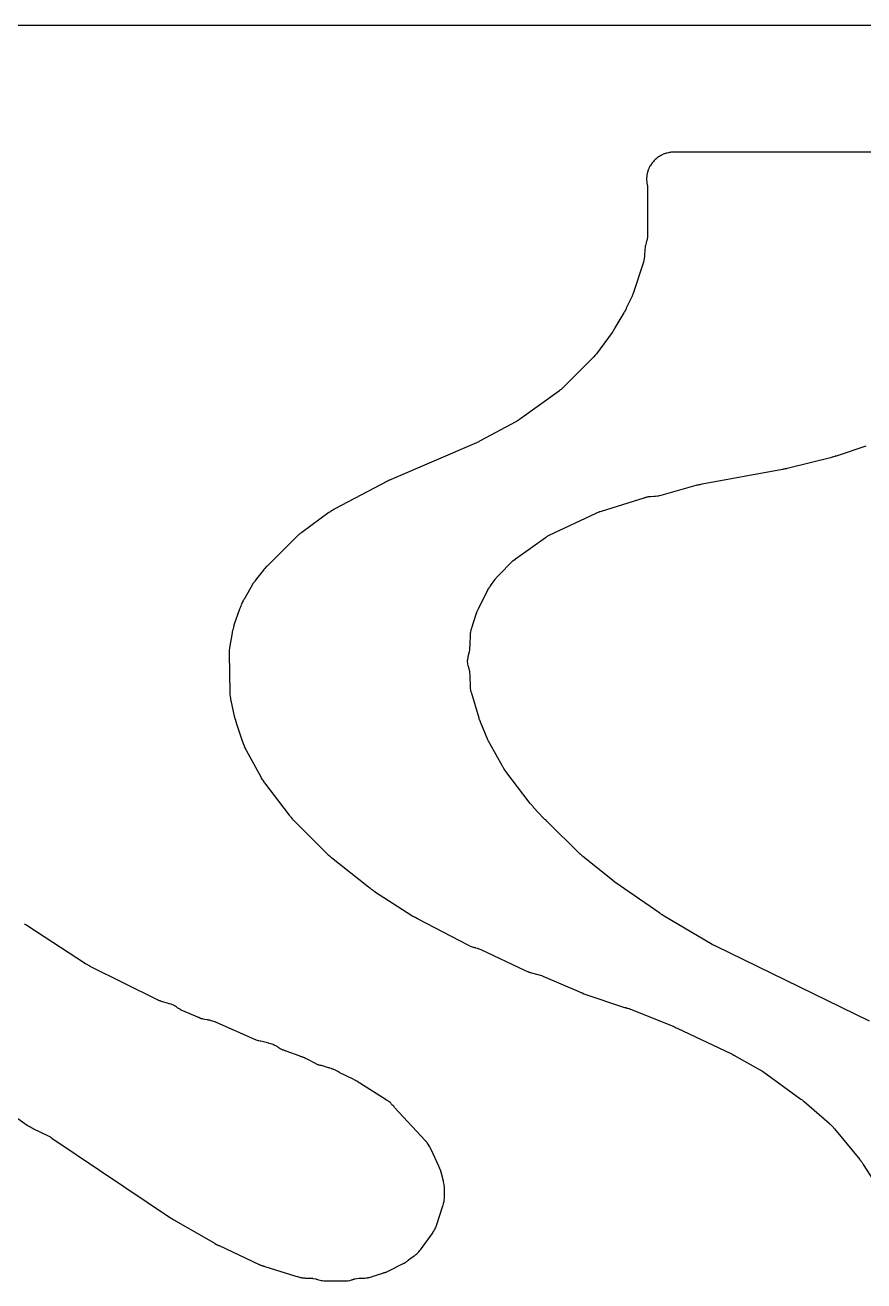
# Model space of a CAD drawing. Header units: millimetres. Extents: x 0 to 300, y 0 to 300.
# Drawn here: x 120.9 to 198.3, y 184.2 to 300.1 of the extents above; entities that cross this region are included whole.
import ezdxf

# ---------------------------------------------------------------- set-up
doc = ezdxf.new("R2010")
doc.units = ezdxf.units.MM
doc.layers.add('CUT', color=7, linetype='CONTINUOUS')

msp = doc.modelspace()

# ---------------------------------------------------------------- linework, layer by layer
at = {"layer": 'CUT'}
for points in [[(1.15, 300.07), (298.85, 300.07)], [(221.77, 288.34), (180.65, 288.34), (180.54, 288.34), (180.44, 288.32), (180.33, 288.3), (180.27, 288.28), (180.11, 288.25), (180.05, 288.23), (179.99, 288.22), (179.96, 288.21), (179.92, 288.2), (179.88, 288.18), (179.8, 288.15), (179.77, 288.13), (179.63, 288.07), (179.56, 288.03), (179.47, 287.98), (179.37, 287.92), (179.34, 287.9), (179.31, 287.88), (179.28, 287.85), (179.21, 287.8), (179.15, 287.75), (179.11, 287.72), (179.1, 287.71), (179.05, 287.66), (179, 287.62), (178.99, 287.61), (178.97, 287.59), (178.89, 287.49), (178.86, 287.46), (178.81, 287.39), (178.72, 287.28), (178.71, 287.26), (178.68, 287.22), (178.62, 287.13), (178.57, 287.04), (178.57, 287.03), (178.54, 286.98), (178.51, 286.93), (178.51, 286.92), (178.46, 286.82), (178.46, 286.81), (178.45, 286.79), (178.44, 286.77), (178.42, 286.72), (178.4, 286.69), (178.37, 286.59), (178.34, 286.49), (178.33, 286.44), (178.32, 286.38), (178.29, 286.23), (178.27, 286.09), (178.26, 285.95), (178.26, 285.79), (178.27, 285.62), (178.29, 285.49), (178.33, 285.2), (178.34, 285.07), (178.35, 284.96), (178.35, 280.63), (178.34, 280.49), (178.32, 280.36), (178.3, 280.26), (178.27, 280.18), (178.26, 280.14), (178.26, 280.13), (178.22, 279.99), (178.22, 279.97), (178.16, 279.73), (178.14, 279.64), (178.12, 279.52), (178.1, 279.38), (178.07, 278.79), (178.06, 278.68), (178.06, 278.66), (178.05, 278.61), (178.05, 278.58), (178.03, 278.48), (178.03, 278.46), (178.02, 278.41), (178.01, 278.37), (178.01, 278.36), (178.01, 278.34), (177.97, 278.21), (176.98, 275.2), (176.97, 275.18), (176.95, 275.14), (176.93, 275.08), (176.92, 275.05), (176.9, 274.99), (176.84, 274.86), (176.81, 274.8), (176.39, 273.94), (176.37, 273.88), (176.35, 273.83), (176.34, 273.82), (176.34, 273.81), (176.29, 273.72), (176.28, 273.71), (176.26, 273.67), (176.25, 273.65), (176.24, 273.63), (176.21, 273.59), (176.2, 273.57), (176.17, 273.53), (175.34, 272.14), (175.33, 272.13), (175.32, 272.11), (175.3, 272.08), (175.29, 272.05), (175.27, 272.02), (175.27, 272.01), (175.25, 271.98), (175.23, 271.95), (175.2, 271.89), (175.19, 271.88), (175.17, 271.85), (175.15, 271.81), (175.09, 271.72), (173.63, 269.75), (173.55, 269.64), (173.52, 269.6), (173.51, 269.59), (173.5, 269.58), (173.48, 269.57), (173.38, 269.46), (173.37, 269.45), (173.37, 269.44), (173.36, 269.43), (173.35, 269.43), (170.48, 266.55), (170.37, 266.46), (170.3, 266.41), (170.29, 266.4), (170.25, 266.37), (170.23, 266.35), (170.21, 266.33), (166.52, 263.67), (166.48, 263.64), (166.45, 263.63), (166.41, 263.6), (166.39, 263.59), (166.36, 263.57), (166.35, 263.57), (166.32, 263.54), (166.31, 263.54), (166.29, 263.52), (166.26, 263.5), (166.18, 263.45), (162.9, 261.7), (162.85, 261.67), (162.79, 261.63), (162.77, 261.62), (162.69, 261.58), (162.63, 261.54), (162.57, 261.52), (154.68, 258.14), (154.63, 258.12), (154.56, 258.09), (154.53, 258.08), (154.52, 258.07), (154.45, 258.04), (154.43, 258.03), (154.39, 258.01), (154.34, 257.99), (149.5, 255.43), (149.45, 255.4), (149.4, 255.37), (149.38, 255.36), (149.31, 255.32), (149.29, 255.31), (149.27, 255.3), (149.24, 255.28), (149.18, 255.24), (149.17, 255.24), (149.13, 255.21), (149.11, 255.19), (149.08, 255.17), (149.07, 255.17), (149.05, 255.16), (149.02, 255.14), (148.94, 255.09), (146.44, 253.26), (146.4, 253.23), (146.36, 253.19), (146.35, 253.19), (146.34, 253.18), (146.33, 253.17), (146.3, 253.15), (146.29, 253.15), (146.22, 253.09), (146.2, 253.08), (146.14, 253.02), (146.12, 253), (146.11, 253), (146.01, 252.9), (145.96, 252.85), (145.9, 252.8), (143.31, 250.21), (143.27, 250.17), (143.25, 250.15), (143.17, 250.08), (143.15, 250.06), (143.12, 250.03), (143.11, 250.02), (143.03, 249.92), (142.98, 249.86), (142.95, 249.82), (142.88, 249.73), (142.28, 248.96), (142.21, 248.88), (142.18, 248.85), (142.1, 248.75), (142.07, 248.71), (142.02, 248.65), (142.01, 248.64), (142, 248.62), (141.94, 248.53), (141.89, 248.45), (141.19, 247.19), (141.17, 247.16), (141.15, 247.14), (141.1, 247.06), (141.07, 247.02), (141.04, 246.97), (141.03, 246.95), (140.98, 246.85), (140.97, 246.84), (140.94, 246.78), (140.87, 246.62), (140.85, 246.56), (140.82, 246.46), (140.81, 246.44), (140.81, 246.43), (140.79, 246.38), (140.76, 246.32), (140.75, 246.3), (140.73, 246.25), (140.7, 246.19), (140.19, 244.69), (140.19, 244.68), (140.17, 244.62), (140.14, 244.51), (140.11, 244.39), (140.07, 244.27), (140.06, 244.2), (140.05, 244.16), (140.03, 244.07), (140.02, 244.01), (140.02, 244), (139.79, 242.6), (139.78, 242.55), (139.76, 242.41), (139.76, 242.38), (139.74, 242.28), (139.74, 242.18), (139.74, 242.09), (139.74, 242.07), (139.8, 238.45), (139.8, 238.41), (139.81, 238.28), (139.83, 238.15), (139.85, 238.08), (139.86, 238.03), (139.87, 237.94), (139.87, 237.92), (139.88, 237.85), (139.9, 237.76), (140.22, 236.31), (140.22, 236.3), (140.22, 236.28), (140.23, 236.25), (140.24, 236.2), (140.25, 236.18), (140.25, 236.16), (140.26, 236.15), (140.26, 236.14), (140.27, 236.11), (140.27, 236.1), (140.27, 236.09), (140.28, 236.07), (140.28, 236.06), (140.29, 236.03), (140.29, 236.02), (140.3, 236), (140.3, 235.99), (140.31, 235.97), (140.32, 235.95), (140.32, 235.94), (140.33, 235.92), (140.33, 235.91), (140.34, 235.88), (140.36, 235.85), (140.36, 235.84), (140.36, 235.83), (140.37, 235.8), (140.39, 235.73), (140.4, 235.7), (140.99, 233.94), (141, 233.91), (141.01, 233.86), (141.02, 233.82), (141.02, 233.81), (141.03, 233.8), (141.03, 233.78), (141.05, 233.75), (141.06, 233.71), (141.07, 233.7), (141.07, 233.69), (141.09, 233.66), (141.1, 233.62), (141.11, 233.61), (141.11, 233.6), (141.11, 233.59), (141.12, 233.58), (141.14, 233.5), (141.19, 233.4), (141.2, 233.38), (141.21, 233.36), (141.22, 233.35), (141.23, 233.33), (141.27, 233.24), (141.29, 233.2), (141.31, 233.17), (142.69, 230.63), (142.7, 230.61), (142.71, 230.59), (142.77, 230.48), (142.81, 230.43), (142.85, 230.38), (142.93, 230.25), (142.95, 230.22), (143, 230.16), (145.29, 227.17), (145.36, 227.07), (145.39, 227.04), (145.43, 226.98), (145.58, 226.81), (145.63, 226.75), (145.68, 226.7), (148.73, 223.65), (148.79, 223.59), (148.88, 223.51), (149, 223.42), (149.02, 223.39), (149.1, 223.32), (149.16, 223.27), (149.18, 223.25), (152.6, 220.54), (152.68, 220.48), (152.69, 220.48), (152.7, 220.48), (152.71, 220.46), (152.73, 220.45), (152.76, 220.42), (152.78, 220.41), (152.83, 220.37), (152.85, 220.35), (152.86, 220.34), (152.87, 220.34), (152.88, 220.33), (152.9, 220.31), (152.93, 220.29), (152.97, 220.27), (152.99, 220.25), (153.01, 220.24), (153.02, 220.23), (153.03, 220.22), (153.07, 220.2), (153.11, 220.16), (153.15, 220.14), (153.16, 220.13), (156.6, 217.92), (156.68, 217.86), (156.76, 217.82), (156.79, 217.8), (156.83, 217.78), (156.87, 217.76), (156.9, 217.75), (156.95, 217.72), (156.96, 217.71), (157.05, 217.66), (157.12, 217.63), (157.15, 217.62), (157.16, 217.61), (161.78, 215.19), (161.8, 215.18), (161.96, 215.1), (162.06, 215.05), (162.16, 215.02), (162.27, 214.99), (162.29, 214.98), (162.33, 214.97), (162.39, 214.95), (162.43, 214.94), (162.47, 214.93), (162.5, 214.92), (162.64, 214.89), (162.71, 214.87), (162.77, 214.84), (162.96, 214.77), (167, 212.85), (167.01, 212.85), (167.03, 212.84), (167.05, 212.83), (167.21, 212.76), (167.27, 212.74), (167.29, 212.73), (167.32, 212.72), (167.33, 212.72), (167.36, 212.71), (167.42, 212.69), (167.48, 212.67), (167.53, 212.66), (168.35, 212.44), (168.46, 212.41), (168.58, 212.36), (168.63, 212.34), (168.68, 212.32), (172, 210.89), (172.02, 210.88), (172.06, 210.86), (172.18, 210.81), (172.21, 210.8), (172.28, 210.78), (172.32, 210.76), (172.48, 210.69), (176.23, 209.43), (176.31, 209.41), (176.37, 209.39), (176.38, 209.39), (176.42, 209.38), (176.44, 209.37), (176.49, 209.36), (176.5, 209.36), (176.54, 209.35), (176.65, 209.31), (176.67, 209.3), (176.7, 209.29), (176.75, 209.27), (176.86, 209.22), (176.87, 209.22), (180.63, 207.72), (180.67, 207.7), (180.72, 207.68), (180.76, 207.66), (180.79, 207.64), (180.84, 207.62), (180.85, 207.62), (180.93, 207.58), (181, 207.54), (181.07, 207.5), (186.02, 205.17), (186.04, 205.16), (186.16, 205.11), (186.17, 205.1), (186.18, 205.1), (186.19, 205.09), (186.2, 205.09), (186.23, 205.08), (186.31, 205.03), (188.56, 203.76), (188.61, 203.73), (188.65, 203.71), (188.66, 203.7), (188.74, 203.66), (188.77, 203.64), (188.78, 203.64), (188.94, 203.53), (192.48, 200.97), (192.6, 200.89), (192.7, 200.81), (192.75, 200.77), (192.8, 200.73), (195.09, 198.74), (195.12, 198.71), (195.14, 198.69), (195.2, 198.64), (195.24, 198.61), (195.33, 198.53), (195.36, 198.5), (195.38, 198.48), (195.44, 198.4), (195.49, 198.35), (195.52, 198.31), (195.55, 198.27), (195.56, 198.26), (195.6, 198.22), (197.92, 195.4), (197.98, 195.32), (198.02, 195.27), (198.04, 195.24), (198.05, 195.23), (198.07, 195.2), (198.08, 195.19), (198.1, 195.18), (198.09, 195.17), (198.1, 195.17), (198.11, 195.15), (198.14, 195.1), (198.2, 195), (198.23, 194.96), (198.24, 194.94), (198.25, 194.93), (199.96, 192.25)], [(198.84, 208.15), (184.65, 215.08), (184.59, 215.1), (184.54, 215.12), (184.52, 215.13), (184.43, 215.17), (184.42, 215.18), (184.32, 215.22), (179.87, 217.85), (179.8, 217.9), (179.7, 217.96), (179.66, 217.98), (179.64, 218), (179.63, 218), (179.6, 218.03), (179.55, 218.07), (179.49, 218.11), (175.34, 220.97), (175.14, 221.13), (175.12, 221.14), (175.1, 221.16), (172.37, 223.36), (172.22, 223.49), (172.21, 223.51), (172.13, 223.58), (172.11, 223.6), (169.06, 226.61), (168.95, 226.72), (168.87, 226.78), (168.82, 226.83), (168.78, 226.87), (168.77, 226.88), (168.76, 226.89), (168.73, 226.92), (167.87, 227.83), (167.84, 227.86), (167.82, 227.89), (167.81, 227.91), (167.8, 227.92), (167.79, 227.93), (167.75, 227.99), (167.69, 228.06), (167.6, 228.16), (167.59, 228.17), (167.55, 228.21), (167.53, 228.24), (167.41, 228.38), (165.27, 231.18), (165.22, 231.25), (165.2, 231.29), (165.16, 231.37), (165.1, 231.47), (165.06, 231.53), (165.03, 231.58), (165.02, 231.59), (165, 231.63), (164.97, 231.68), (163.8, 233.77), (163.79, 233.79), (163.73, 233.9), (163.68, 233.98), (163.67, 234), (163.62, 234.11), (162.97, 235.69), (162.95, 235.73), (162.94, 235.74), (162.93, 235.78), (162.92, 235.8), (162.9, 235.84), (162.89, 235.86), (162.88, 235.9), (162.87, 235.93), (162.85, 235.96), (162.85, 235.97), (162.82, 236.07), (162.81, 236.08), (162.8, 236.13), (162.13, 238.39), (162.11, 238.45), (162.07, 238.57), (162.05, 238.62), (162.03, 238.73), (162.01, 238.86), (162, 238.99), (162, 239.03), (162, 239.07), (161.97, 239.99), (161.97, 240.15), (161.96, 240.28), (161.94, 240.4), (161.94, 240.41), (161.92, 240.5), (161.91, 240.54), (161.88, 240.66), (161.86, 240.75), (161.85, 240.78), (161.83, 240.86), (161.82, 240.88), (161.8, 240.94), (161.8, 240.95), (161.79, 240.98), (161.79, 240.99), (161.77, 241.09), (161.76, 241.19), (161.75, 241.33), (161.75, 241.38), (161.76, 241.53), (161.77, 241.6), (161.77, 241.61), (161.77, 241.62), (161.79, 241.69), (161.81, 241.81), (161.89, 242.14), (161.9, 242.17), (161.92, 242.26), (161.94, 242.39), (161.95, 242.52), (161.95, 242.59), (161.95, 242.61), (161.96, 242.72), (161.97, 242.76), (161.97, 242.77), (161.97, 242.78), (161.98, 242.88), (161.98, 242.9), (161.99, 242.98), (162.01, 243.79), (162.01, 243.8), (162.01, 243.82), (162.01, 243.89), (162.02, 244.03), (162.03, 244.05), (162.06, 244.25), (162.06, 244.27), (162.08, 244.33), (162.09, 244.34), (162.12, 244.46), (162.53, 245.7), (162.59, 245.86), (162.59, 245.87), (162.6, 245.89), (162.61, 245.91), (162.63, 245.95), (162.63, 245.96), (162.67, 246.04), (162.67, 246.05), (162.69, 246.09), (162.71, 246.14), (163.62, 247.96), (163.68, 248.04), (163.69, 248.07), (163.73, 248.13), (163.75, 248.17), (163.76, 248.19), (163.8, 248.24), (163.85, 248.3), (163.86, 248.32), (164.26, 248.89), (164.27, 248.9), (164.29, 248.93), (164.31, 248.95), (164.32, 248.96), (164.33, 248.98), (164.34, 248.99), (164.38, 249.06), (164.45, 249.13), (164.48, 249.16), (164.5, 249.19), (164.56, 249.25), (165.93, 250.63), (166.13, 250.79), (166.14, 250.8), (166.17, 250.82), (168.92, 252.8), (169.01, 252.86), (169.02, 252.86), (169.04, 252.88), (169.06, 252.89), (169.11, 252.92), (169.14, 252.93), (169.16, 252.95), (169.26, 253), (173.6, 255.03), (173.63, 255.05), (173.67, 255.07), (173.82, 255.13), (173.86, 255.15), (173.87, 255.15), (173.9, 255.16), (173.93, 255.17), (173.96, 255.18), (173.98, 255.19), (174.09, 255.23), (178.04, 256.46), (178.05, 256.46), (178.08, 256.48), (178.12, 256.49), (178.15, 256.49), (178.29, 256.53), (178.31, 256.53), (178.32, 256.53), (178.33, 256.53), (178.38, 256.54), (178.44, 256.56), (178.45, 256.56), (178.46, 256.56), (178.47, 256.56), (178.5, 256.57), (178.53, 256.57), (178.54, 256.57), (178.6, 256.58), (178.64, 256.58), (178.93, 256.59), (179.03, 256.6), (179.06, 256.6), (179.08, 256.6), (179.26, 256.62), (179.36, 256.64), (179.45, 256.66), (179.57, 256.69), (179.61, 256.7), (182.82, 257.61), (182.83, 257.62), (182.87, 257.63), (182.88, 257.63), (182.92, 257.64), (182.94, 257.64), (182.97, 257.64), (183.01, 257.65), (183.11, 257.67), (183.19, 257.69), (183.39, 257.74), (190.8, 259.09), (190.87, 259.1), (190.92, 259.11), (190.93, 259.11), (190.94, 259.11), (191.05, 259.14), (191.07, 259.15), (191.08, 259.15), (191.09, 259.15), (191.19, 259.17), (191.24, 259.19), (195.36, 260.21), (195.41, 260.22), (195.43, 260.23), (195.53, 260.25), (195.65, 260.29), (195.67, 260.3), (195.7, 260.31), (195.79, 260.33), (198.53, 261.25)], [(120.04, 199.33), (121.11, 198.56), (121.19, 198.51), (121.26, 198.47), (121.27, 198.47), (121.3, 198.45), (121.31, 198.45), (121.33, 198.44), (121.4, 198.4), (121.41, 198.39), (121.47, 198.35), (121.6, 198.28), (121.62, 198.27), (121.64, 198.26), (123.05, 197.57), (123.2, 197.5), (123.29, 197.43), (123.33, 197.41), (123.34, 197.4), (123.39, 197.36), (134.42, 189.95), (134.44, 189.94), (134.52, 189.88), (134.53, 189.88), (134.54, 189.87), (134.62, 189.83), (134.63, 189.82), (134.64, 189.82), (134.7, 189.78), (134.75, 189.75), (134.76, 189.75), (134.77, 189.74), (134.78, 189.74), (138.3, 187.72), (138.35, 187.69), (138.36, 187.69), (138.43, 187.64), (138.59, 187.55), (138.64, 187.53), (138.66, 187.52), (138.68, 187.51), (138.7, 187.5), (138.73, 187.49), (138.77, 187.47), (138.81, 187.45), (138.82, 187.44), (142.52, 185.71), (142.53, 185.7), (142.56, 185.69), (142.59, 185.68), (142.62, 185.66), (142.72, 185.62), (142.8, 185.6), (142.84, 185.58), (142.85, 185.58), (142.87, 185.57), (142.92, 185.56), (142.93, 185.55), (142.96, 185.54), (143.03, 185.51), (145.91, 184.62), (146.02, 184.59), (146.05, 184.59), (146.15, 184.56), (146.25, 184.53), (146.34, 184.51), (146.43, 184.49), (146.49, 184.48), (146.51, 184.48), (146.59, 184.46), (146.64, 184.46), (146.69, 184.46), (146.77, 184.45), (146.81, 184.45), (147.19, 184.44), (147.22, 184.44), (147.23, 184.44), (147.38, 184.43), (147.4, 184.43), (147.42, 184.43), (147.43, 184.43), (147.47, 184.42), (147.73, 184.38), (147.74, 184.38), (147.78, 184.36), (147.79, 184.36), (147.83, 184.35), (147.84, 184.34), (147.9, 184.32), (148.12, 184.26), (148.23, 184.24), (148.34, 184.22), (148.47, 184.2), (148.62, 184.19), (148.7, 184.19), (150.4, 184.19), (150.49, 184.2), (150.5, 184.2), (150.53, 184.2), (150.59, 184.2), (150.69, 184.21), (150.88, 184.24), (151.02, 184.28), (151.09, 184.3), (151.14, 184.31), (151.15, 184.32), (151.22, 184.34), (151.23, 184.34), (151.26, 184.35), (151.28, 184.36), (151.29, 184.36), (151.31, 184.37), (151.33, 184.37), (151.34, 184.37), (151.51, 184.41), (151.7, 184.43), (152.22, 184.45), (152.25, 184.45), (152.38, 184.46), (152.46, 184.47), (152.51, 184.48), (152.56, 184.49), (152.59, 184.49), (152.66, 184.5), (152.77, 184.53), (152.9, 184.57), (152.93, 184.58), (153.92, 184.91), (153.96, 184.93), (153.97, 184.93), (154, 184.94), (154.04, 184.95), (154.07, 184.96), (154.08, 184.96), (154.11, 184.97), (154.13, 184.97), (154.15, 184.98), (154.24, 185), (154.36, 185.06), (154.42, 185.09), (154.53, 185.15), (155.69, 185.72), (155.77, 185.77), (155.8, 185.79), (155.83, 185.8), (155.85, 185.81), (155.87, 185.82), (155.89, 185.83), (155.9, 185.83), (155.91, 185.84), (155.93, 185.85), (155.96, 185.87), (155.99, 185.89), (156.01, 185.9), (156.04, 185.92), (156.08, 185.95), (156.09, 185.96), (156.1, 185.97), (156.11, 185.98), (156.12, 185.98), (156.13, 185.99), (156.15, 186.01), (156.17, 186.02), (156.19, 186.03), (156.21, 186.05), (156.26, 186.09), (156.28, 186.1), (156.29, 186.11), (156.33, 186.15), (156.34, 186.16), (156.36, 186.18), (156.37, 186.18), (156.4, 186.21), (156.42, 186.22), (156.83, 186.51), (156.88, 186.54), (156.93, 186.58), (156.97, 186.61), (157.05, 186.68), (157.15, 186.77), (157.24, 186.86), (157.32, 186.95), (157.4, 187.06), (158.47, 188.52), (158.5, 188.56), (158.52, 188.59), (158.54, 188.62), (158.55, 188.64), (158.64, 188.78), (158.7, 188.89), (158.75, 188.99), (158.79, 189.08), (158.83, 189.18), (158.86, 189.29), (159.47, 191.12), (159.49, 191.18), (159.52, 191.29), (159.53, 191.35), (159.57, 191.53), (159.59, 191.66), (159.6, 191.79), (159.6, 192.76), (159.6, 192.87), (159.59, 192.98), (159.57, 193.09), (159.53, 193.32), (159.52, 193.4), (159.35, 194.09), (159.33, 194.13), (159.29, 194.27), (159.26, 194.38), (159.21, 194.48), (159.18, 194.54), (159.17, 194.58), (159.13, 194.67), (159.1, 194.74), (159.09, 194.78), (158.38, 196.3), (158.35, 196.37), (158.33, 196.41), (158.31, 196.45), (158.27, 196.55), (158.21, 196.65), (158.1, 196.82), (158.02, 196.92), (157.99, 196.96), (157.94, 197.02), (157.93, 197.03), (157.92, 197.04), (157.89, 197.08), (157.85, 197.12), (155.01, 200.2), (154.98, 200.24), (154.97, 200.25), (154.94, 200.29), (154.93, 200.3), (154.86, 200.37), (154.85, 200.37), (154.84, 200.38), (154.82, 200.41), (154.8, 200.42), (154.78, 200.45), (154.7, 200.54), (154.66, 200.58), (154.59, 200.65), (154.51, 200.71), (154.44, 200.76), (154.37, 200.81), (154.26, 200.87), (154.24, 200.88), (154.23, 200.89), (151.79, 202.44), (151.74, 202.48), (151.66, 202.54), (151.63, 202.56), (151.54, 202.61), (151.45, 202.66), (151.43, 202.66), (151.37, 202.7), (151.28, 202.75), (151.26, 202.76), (149.91, 203.43), (149.88, 203.45), (149.85, 203.47), (149.75, 203.53), (149.72, 203.54), (149.71, 203.55), (149.65, 203.57), (149.59, 203.61), (149.57, 203.62), (149.55, 203.63), (149.39, 203.7), (149.36, 203.71), (149.34, 203.72), (149.31, 203.72), (149.29, 203.73), (149.28, 203.74), (149.22, 203.76), (149.21, 203.76), (149.19, 203.77), (149.17, 203.78), (149.16, 203.78), (149.03, 203.83), (148.98, 203.84), (148.95, 203.85), (148.92, 203.86), (148.91, 203.86), (148.26, 204.05), (148.16, 204.08), (148.14, 204.08), (148.06, 204.1), (148.05, 204.1), (148.02, 204.11), (147.99, 204.12), (147.93, 204.14), (147.8, 204.19), (147.79, 204.2), (147.76, 204.22), (146.94, 204.65), (146.85, 204.69), (146.83, 204.7), (146.81, 204.71), (146.79, 204.72), (146.78, 204.72), (146.7, 204.76), (146.63, 204.79), (146.6, 204.81), (146.5, 204.84), (146.49, 204.85), (146.44, 204.86), (146.4, 204.88), (146.33, 204.91), (146.29, 204.92), (146.26, 204.93), (146.19, 204.96), (145.01, 205.38), (144.96, 205.39), (144.9, 205.42), (144.79, 205.47), (144.69, 205.49), (144.67, 205.5), (144.66, 205.5), (144.59, 205.54), (144.56, 205.55), (144.54, 205.56), (144.53, 205.56), (144.48, 205.59), (144.46, 205.61), (144.43, 205.63), (144.42, 205.64), (144.39, 205.66), (144.38, 205.66), (144.36, 205.67), (144.34, 205.69), (144.33, 205.69), (144.32, 205.7), (144.26, 205.75), (144.25, 205.75), (144.22, 205.78), (144.15, 205.82), (144.11, 205.84), (144.07, 205.87), (143.97, 205.92), (143.92, 205.94), (143.9, 205.95), (143.88, 205.96), (143.83, 205.98), (143.8, 206), (143.7, 206.03), (143.6, 206.06), (143.56, 206.06), (143.41, 206.11), (143.39, 206.12), (143.29, 206.15), (142.67, 206.3), (142.6, 206.31), (142.48, 206.34), (142.45, 206.35), (142.44, 206.35), (142.35, 206.38), (142.24, 206.41), (142.2, 206.42), (142.1, 206.47), (138.63, 208.01), (138.52, 208.05), (138.49, 208.06), (138.43, 208.08), (138.41, 208.09), (138.22, 208.15), (138.08, 208.2), (137.95, 208.24), (137.9, 208.25), (137.89, 208.25), (137.87, 208.25), (137.86, 208.25), (137.83, 208.26), (137.82, 208.26), (137.75, 208.28), (137.51, 208.31), (137.36, 208.34), (137.28, 208.36), (137.27, 208.36), (137.17, 208.38), (137.14, 208.39), (137.11, 208.4), (137.1, 208.4), (137.09, 208.41), (137.05, 208.43), (136.94, 208.48), (136.91, 208.49), (136.84, 208.52), (135.47, 209.11), (135.37, 209.15), (135.33, 209.17), (135.31, 209.18), (135.29, 209.19), (135.19, 209.25), (135.08, 209.32), (135.06, 209.33), (135.02, 209.37), (134.98, 209.4), (134.96, 209.41), (134.9, 209.47), (134.81, 209.52), (134.79, 209.53), (134.74, 209.56), (134.7, 209.58), (134.68, 209.59), (134.66, 209.6), (134.6, 209.63), (134.5, 209.67), (134.45, 209.69), (134.4, 209.71), (134.23, 209.76), (134.21, 209.77), (134.06, 209.82), (133.59, 209.94), (133.5, 209.97), (133.44, 209.99), (133.4, 210.01), (133.39, 210.01), (133.37, 210.02), (133.32, 210.04), (133.23, 210.07), (133.22, 210.07), (133.14, 210.11), (126.93, 213.21), (126.9, 213.23), (126.87, 213.25), (126.78, 213.3), (126.69, 213.35), (126.64, 213.37), (126.61, 213.39), (126.49, 213.46), (121.17, 216.93), (121.05, 217), (120.92, 217.09), (120.86, 217.13)]]:
    msp.add_lwpolyline(points, dxfattribs=at)

doc.saveas('drawing.dxf')
